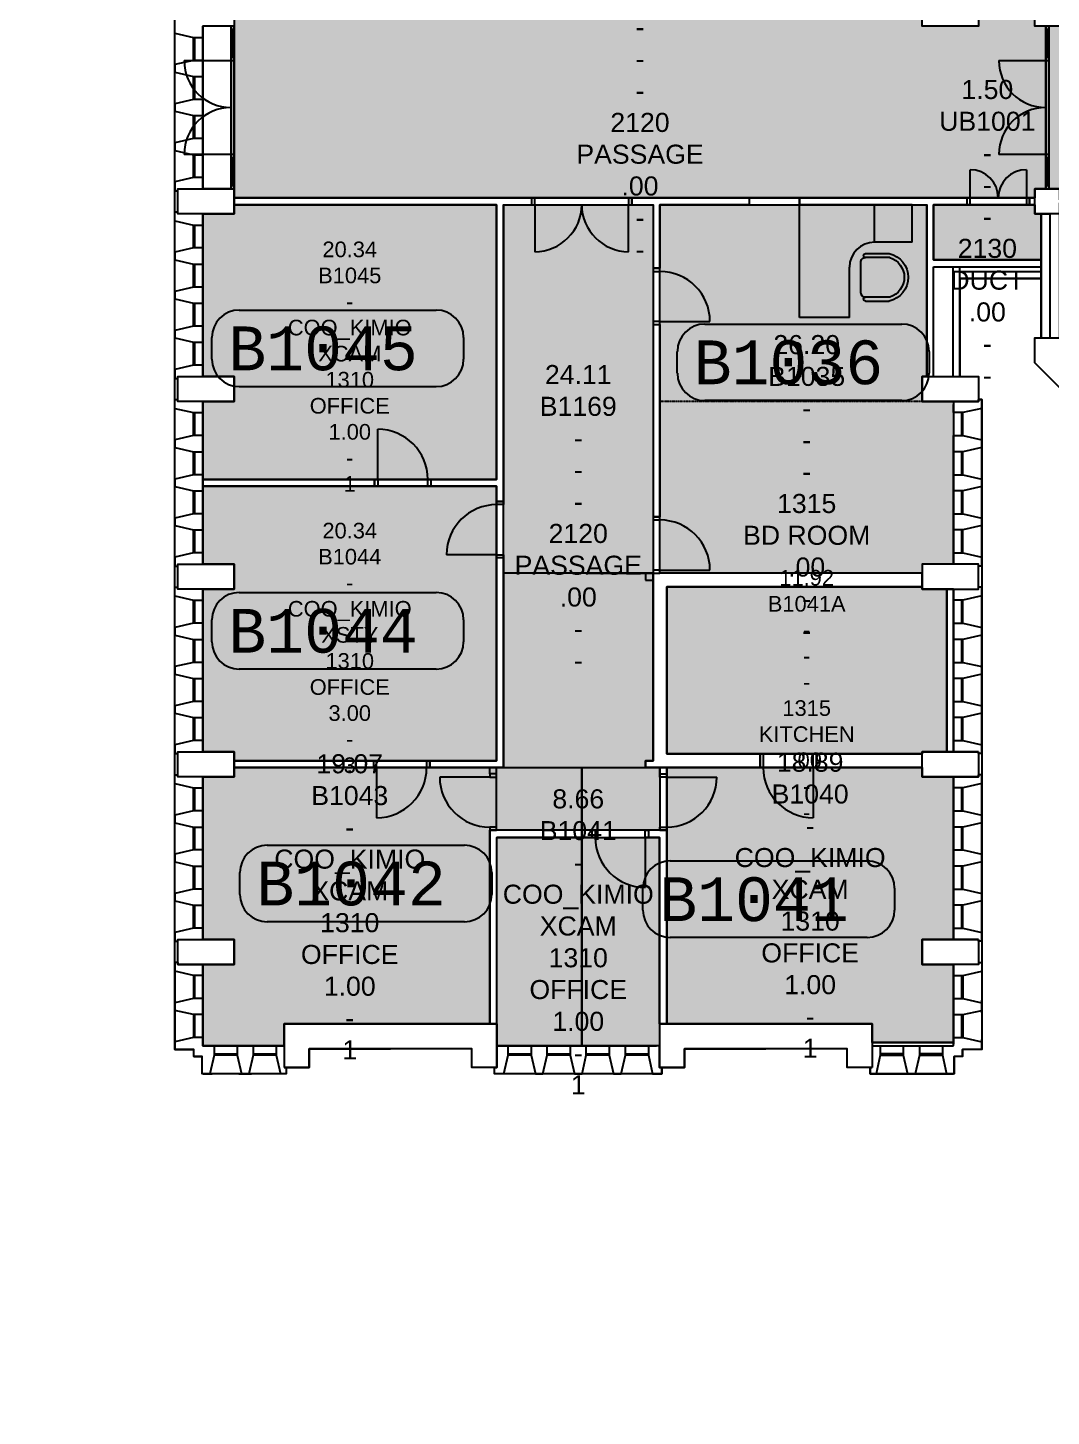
# Model space of a CAD drawing. Header units: inches. Extents: x -2632 to 158712, y -12611 to 70723.
# Drawn here: x -2332 to 14029, y -5852 to 16348 of the extents above; entities that cross this region are included whole.
import ezdxf

# ---------------------------------------------------------------- set-up
doc = ezdxf.new("R2010")
doc.units = ezdxf.units.IN
doc.header["$MEASUREMENT"] = 0
doc.linetypes.add('HIDDEN', pattern=[0.375, 0.25, -0.125])
for name, color, linetype in [('_furniture', 253, 'Continuous'), ('Demolition', 9, 'HIDDEN'), ('DR', 8, 'Continuous'), ('GROS$', 1, 'Continuous'), ('HL-TMP', 7, 'Continuous'), ('NEW WORK', 7, 'Continuous'), ('RM', 4, 'Continuous'), ('RM$', 5, 'Continuous'), ('RM$TXT', 5, 'Continuous'), ('TEXT', 7, 'Continuous'), ('WA_EXT', 7, 'Continuous'), ('WN', 4, 'Continuous')]:
    doc.layers.add(name, color=color, linetype=linetype)
doc.styles.add('MONOTXT', font='monotxt.shx')
doc.styles.get("Standard").update_dxf_attribs({"font": 'arial.ttf'})

# ---------------------------------------------------------------- blocks, each defined once
blk = doc.blocks.new('computer desk with drawers')
at = {"linetype": 'Continuous'}
for p, q in [((0, -1800), (0, 0)), ((1200, 0), (0, 0)), ((1200, -600), (1200, 0)), ((1800, 0), (1200, 0)), ((1800, -600), (1800, 0)), ((1800, -600), (1200, -600)), ((800, -1800), (800, -1000)), ((800, -1800), (0, -1800))]:
    blk.add_line(p, q, dxfattribs=at)
blk.add_arc((1200, -1000), 400, 90, 180, dxfattribs=at)
blk = doc.blocks.new('Chair Accent 30x30')
at = {"linetype": 'Continuous'}
for p, q in [((-15, 3.09), (-15, 18)), ((-12.5, 18.32), (-12.5, 3)), ((12.5, 18.32), (12.5, 3)), ((15, 3.09), (15, 18)), ((-9.5, 0), (9.5, 0))]:
    blk.add_line(p, q, dxfattribs=at)
for centre, radius, start, end in [((0, 14.63), 15.37, 12.68038, 167.3196), ((0, 14.4), 13.1, 17.40798, 162.59194), ((-13.75, 3.09), 1.25, 180, 0), ((-9.5, 3), 3, 180, 270), ((9.5, 3), 3, 270, 0), ((13.75, 3.09), 1.25, 180, 0)]:
    blk.add_arc(centre, radius, start, end, dxfattribs=at)

msp = doc.modelspace()

# ---------------------------------------------------------------- hatches: boundary and pattern name
at = {"layer": 'HL-TMP', "true_color": 0x666666}
h = msp.add_hatch(color=251, dxfattribs=at)
h.paths.add_polyline_path([(63268, 13523), (61068, 13523), (61068, 13273), (60768, 13273), (60768, 12973), (60268, 12973), (60268, 13523), (57668, 13523), (57668, 12973), (57268, 12973), (57268, 13523), (54668, 13523), (54668, 12973), (54578, 12973), (54578, 6933), (60358, 6933), (60358, 9093), (63268, 9093)], flags=0)
h.paths.add_polyline_path([(45413, 12973), (45268, 12973), (45268, 13523), (42668, 13523), (42668, 12973), (42268, 12973), (42268, 13523), (39668, 13523), (39668, 12973), (39268, 12973), (39268, 13523), (36668, 13523), (36668, 12973), (36268, 12973), (36268, 13523), (33668, 13523), (33668, 12973), (33168, 12973), (33168, 13273), (32868, 13273), (32868, 13523), (30668, 13523), (30668, 9093), (33578, 9093), (33578, 6933), (39358, 6933), (39358, 8643), (45413, 8643), (45413, 8743)], flags=0)
h.paths.add_polyline_path([(5093, 61463), (2223, 61463), (2223, 58698), (5093, 58683)], flags=0)
h.paths.add_polyline_path([(39558, 61298), (36378, 61298), (36378, 58978), (39558, 58978)], flags=0)
h.paths.add_polyline_path([(48558, 61298), (45378, 61298), (45378, 58978), (48558, 58978)], flags=0)
h.paths.add_polyline_path([(57558, 61298), (54378, 61298), (54378, 58978), (57558, 58978)], flags=0)
h.paths.add_polyline_path([(67868, 61340), (66268, 61340), (66268, 61298), (63378, 61298), (63378, 58978), (67868, 58978)], flags=0)
h.paths.add_polyline_path([(33358, 8873), (23468, 8873), (23068, 8873), (23068, 6273), (23268, 6273), (23268, 6183), (30268, 6183), (30268, 6933), (33358, 6933)], flags=0)
h.paths.add_polyline_path([(30268, 5963), (23268, 5963), (23268, 4373), (23068, 4373), (23068, 3273), (23268, 3273), (23268, 1373), (23068, 1373), (23053, -4227), (23468, -4227), (23468, -4627), (23068, -4627), (23068, -5852), (24268, -5852), (24268, -5816), (24268, -5327), (24358, -5327), (24358, -4807), (24358, -3037), (23963, -3037), (23963, -1627), (23468, -1627), (23468, -1407), (24183, -1407), (24183, -2817), (27868, -2817), (27868, -2777), (24868, -2777), (24868, 1173), (27868, 1173), (27868, -2817), (28768, -2817), (29268, -2817), (29268, -887), (29268, 933), (30268, 933)], flags=0)
h.paths.add_polyline_path([(35568, 933), (36268, 933), (36268, 6073), (36268, 6823), (33578, 6823), (33578, -2816), (33358, -2816), (33358, 6713), (30668, 6713), (30668, 713), (29488, 713), (29488, -887), (29488, -3724), (29363, -3849), (29190, -3672), (27883, -4979), (28231, -5327), (28818, -5327), (29558, -4587), (30691, -4587), (30691, -4401), (33207, -4401), (33207, -4416), (33578, -4416), (33578, -4587), (34339, -4587), (35023, -4982), (35023, -5327), (36668, -5327), (36668, -5827), (39268, -5827), (39268, -5437), (37068, -5437), (37068, -4793), (35568, -3927)], flags=0)
h.paths.add_polyline_path([(29268, -3037), (27868, -3037), (24578, -3037), (24578, -4399), (27137, -4399), (27137, -4587), (27491, -4587), (27792, -4889), (29216, -3465), (29268, -3516)], flags=0)
h.paths.add_polyline_path([(27399, -4807), (26996, -4807), (26996, -4547), (26986, -4547), (24578, -4547), (24578, -4807), (24578, -5327), (24668, -5327), (24668, -5827), (27268, -5827), (27268, -5327), (27919, -5327)], flags=0)
h.paths.add_polyline_path([(39358, 5073), (36488, 5073), (36468, 1573), (36668, 1573), (36668, 713), (35788, 713), (35788, -3287), (36468, -3287), (39358, -3287), (39358, -800), (38768, -800), (38768, -2627), (36768, -2627), (36768, 373), (38768, 373), (38768, -800), (39358, -800)], flags=0)
h.paths.add_polyline_path([(39358, -3507), (36468, -3507), (35788, -3507), (35788, -3800), (37288, -4666), (37288, -4909), (39358, -4909)], flags=0)
h.paths.add_polyline_path([(54358, -800), (54358, 713), (50978, 713), (50978, 1313), (48578, 1313), (48578, 713), (48358, 713), (48358, 6823), (45578, 6823), (45578, 2033), (45578, 713), (45358, 713), (45358, 1313), (42958, 1313), (42958, 713), (39578, 713), (39578, -800), (39578, -4997), (42523, -4997), (42523, -5327), (42561, -5327), (42668, -5327), (42668, -5827), (45268, -5827), (45268, -5327), (45668, -5327), (45668, -5827), (48268, -5827), (48268, -5327), (48668, -5327), (48668, -5827), (51268, -5827), (51268, -5327), (51413, -5327), (51413, -4997), (54358, -4997), (54358, -4793), (54379, -4793), (54358, -3593)], flags=0)
h.paths.add_polyline_path([(57448, 5073), (54578, 5073), (54578, -3287), (57468, -3290), (57468, -3180), (57168, -2627), (55168, -2627), (55168, 373), (57168, 373), (57168, -2627), (57468, -3180), (58148, -3180), (58148, 713), (57268, 713), (57268, 1573), (57448, 1573)], flags=0)
h.paths.add_polyline_path([(57448, 6073), (57268, 6073), (57268, 6823), (54578, 6823), (54578, 5293), (57448, 5293)], flags=0)
h.paths.add_polyline_path([(57268, -5327), (57668, -5327), (58913, -5327), (58913, -4982), (59596, -4587), (60358, -4587), (60358, -2816), (60358, 6823), (57668, 6823), (57668, 1573), (57668, 933), (58368, 933), (58368, -3927), (56868, -4793), (56868, -5437), (54668, -5437), (54668, -5827), (57268, -5827)], flags=0)
h.paths.add_polyline_path([(66068, 1173), (69068, 1173), (69068, -2777), (66468, -2777), (66468, -3037), (65168, -3037), (64668, -3037), (64674, -3510), (64719, -3465), (66151, -4897), (66445, -4587), (66799, -4587), (66799, -4399), (69358, -4399), (69358, -3037), (69223, -3037), (69223, -2817), (69753, -2817), (69753, -1407), (70468, -1407), (70468, -1227), (70868, -1227), (70868, 1373), (70668, 1373), (70668, 3273), (70868, 3273), (70868, 4373), (70668, 4373), (70668, 5963), (69168, 5963), (63668, 5963), (63668, 933), (64668, 933), (64668, 713), (63268, 713), (63268, 6713), (60578, 6713), (60578, -2816), (60578, -4416), (60578, -4587), (60723, -4587), (60729, -4401), (63244, -4401), (63244, -4587), (64377, -4587), (65117, -5327), (65705, -5327), (66053, -4979), (64747, -3674), (64572, -3849), (64448, -3724), (64448, -887), (64668, -887), (64668, -2817), (66068, -2817)], flags=0)
h.paths.add_polyline_path([(58148, -3800), (58148, -3400), (57468, -3400), (54818, -3397), (54818, -3507), (54578, -3507), (54578, -4793), (54578, -4912), (56648, -4912), (56648, -4666)], flags=0)
h.paths.add_polyline_path([(70818, 8873), (60578, 8873), (60578, 6933), (63668, 6933), (63668, 6183), (69168, 6183), (70668, 6183), (70668, 6273), (70868, 6273)], flags=0)
h.paths.add_polyline_path([(54488, 12973), (54268, 12973), (54268, 13523), (51668, 13523), (51668, 12973), (51268, 12973), (51268, 13523), (48668, 13523), (48668, 12973), (48523, 12973), (48523, 8643), (54488, 8643)], flags=0)
h.paths.add_polyline_path([(61068, 34573), (64943, 34573), (64943, 27813), (60578, 27813), (60578, 28373), (61068, 28373), (61068, 28773), (60578, 28773), (60578, 34373), (61068, 34373)], flags=0)
h.paths.add_polyline_path([(72468, 44873), (70368, 44873), (70368, 45273), (69868, 46139), (67926, 45018), (62999, 45018), (62657, 45215), (60468, 46480), (59664, 46015), (57936, 45018), (53999, 45018), (51468, 46480), (48936, 45018), (44999, 45018), (44999, 45018), (42468, 46480), (39936, 45018), (35999, 45018), (35657, 45215), (35657, 45215), (33468, 46480), (30936, 45018), (25799, 45018), (25457, 45215), (24015, 46048), (23568, 45273), (23568, 44873), (23168, 44873), (23168, 40773), (23568, 40773), (23568, 40628), (32868, 40623), (32868, 40873), (33168, 40873), (33168, 41173), (33668, 41173), (33668, 40628), (34168, 40628), (35768, 40628), (36268, 40628), (36268, 41173), (36668, 41173), (36668, 40628), (39268, 40628), (39268, 41173), (39668, 41173), (39668, 40373), (39268, 40373), (39268, 40518), (38918, 40518), (38918, 39301), (39523, 39301), (39523, 34773), (39568, 34773), (39568, 34373), (39368, 34373), (39368, 34518), (39133, 34518), (39133, 33538), (39523, 33538), (39523, 31613), (43913, 31613), (45508, 35403), (43513, 35880), (45013, 37044), (45468, 36935), (45468, 38573), (48468, 38573), (48468, 36935), (48923, 37044), (50423, 35880), (48428, 35403), (45508, 35403), (43913, 31613), (48413, 31613), (54413, 31613), (54413, 40373), (54268, 40373), (54268, 41173), (54668, 41173), (54668, 40628), (57268, 40628), (57268, 41173), (57668, 41173), (57668, 40628), (60268, 40628), (60268, 41173), (60768, 41173), (60768, 40873), (61068, 40873), (61068, 40623), (70368, 40628), (70368, 40773), (71168, 40773), (71168, 40628), (72182, 40628), (72182, 40773), (72468, 40773)], flags=0)
h.paths.add_polyline_path([(54358, 6933), (51198, 6933), (51198, 933), (54358, 933)], flags=0)
h.paths.add_polyline_path([(79768, 13373), (72668, 13373), (72668, 11390), (72833, 10990), (73635, 10189), (74035, 10023), (78401, 10023), (78801, 10189), (79602, 10990), (79768, 11390)], flags=0)
h.paths.add_polyline_path([(79768, 47256), (79602, 47656), (78801, 48457), (78401, 48623), (74035, 48623), (73635, 48457), (72833, 47656), (72668, 47256), (72668, 45273), (78168, 45273), (78168, 45098), (79753, 45098), (79753, 45273)], flags=0)
h.paths.add_polyline_path([(21268, 47256), (21102, 47656), (20301, 48457), (19901, 48623), (15535, 48623), (15135, 48457), (14333, 47656), (14168, 47256), (14168, 45273), (19668, 45273), (21268, 45273)], flags=0)
h.paths.add_polyline_path([(21268, 13373), (19668, 13373), (15768, 13373), (15768, 13548), (14168, 13548), (14168, 11390), (14333, 10990), (15135, 10189), (15535, 10023), (19901, 10023), (20301, 10189), (21268, 11390)], flags=0)
h.paths.add_polyline_path([(127127, 43176), (121715, 46314), (120963, 45017), (121442, 44737), (122678, 44022), (122678, 40124), (120963, 39129), (121715, 37832), (127127, 40969), (127770, 42073)], flags=0)
h.paths.add_polyline_path([(42738, 6933), (39578, 6933), (39578, 6713), (39578, 933), (42738, 933)], flags=0)
h.paths.add_polyline_path([(93317, 43373), (88153, 43373), (81493, 43373), (81493, 41028), (86168, 41028), (86168, 40628), (89189, 40628), (89189, 40628), (93168, 40628), (93168, 41028), (93317, 41028)], flags=0)
h.paths.add_polyline_path([(12028, 43513), (968, 43513), (968, 43373), (68, 43373), (68, 43513), (-2332, 43513), (-2332, 41028), (-332, 41028), (668, 41028), (668, 40628), (7184, 40628), (7768, 40628), (7768, 41028), (12028, 41028)], flags=0)
h.paths.add_polyline_path([(105082, 39673), (103720, 39673), (103720, 37773), (105082, 37773)], flags=0)
h.paths.add_polyline_path([(105082, 46373), (103720, 46373), (103720, 44473), (105082, 44473)], flags=0)
h.paths.add_polyline_path([(88313, 48323), (86428, 48323), (86428, 43483), (88153, 43483), (88313, 43483)], flags=0)
h.paths.add_polyline_path([(7918, 61463), (5203, 61463), (5203, 58683), (7918, 58683)], flags=0)
h.paths.add_polyline_path([(12718, 61373), (11818, 61373), (11818, 61463), (10618, 61463), (10518, 61463), (10518, 58683), (11968, 58683), (11968, 58773), (12728, 58773)], flags=0)
h.paths.add_polyline_path([(5273, 13518), (7663, 13518), (7663, 4628), (7542, 4628), (7542, 4518), (7773, 4518), (7773, 3518), (5163, 3518), (5163, 4518), (5273, 4518), (5273, 7628)], flags=0)
h.paths.add_polyline_path([(72970, 49525), (71506, 49525), (71506, 48093), (71168, 48093), (71168, 48073), (71168, 47873), (70478, 47873), (70478, 46313), (72368, 46313), (72368, 47256), (72268, 47256), (72268, 47656), (72551, 47939), (72551, 47939), (73554, 48942)], flags=0)
h.paths.add_polyline_path([(54488, 8533), (48413, 8533), (48413, 12973), (48268, 12973), (48268, 13523), (45668, 13523), (45668, 12973), (45523, 12973), (45523, 8533), (39468, 8533), (39468, 6933), (39578, 6933), (42738, 6933), (42787, 6933), (47768, 6933), (50668, 6933), (51198, 6933), (54358, 6933), (54468, 6933)], flags=0)
h.paths.add_polyline_path([(13943, 16373), (13768, 16373), (13768, 16503), (12868, 16503), (12868, 16373), (11968, 16373), (11968, 16553), (5723, 16553), (968, 16553), (968, 16373), (968, 13628), (7323, 13628), (10004, 13628), (13682, 13628), (13768, 13628), (13768, 13773), (13943, 13773)], flags=0)
h.paths.add_polyline_path([(21443, 16373), (21268, 16373), (21268, 16503), (14168, 16503), (14168, 16373), (13993, 16373), (13993, 13773), (14168, 13773), (14168, 13598), (15768, 13598), (15768, 13773), (21268, 13773), (21443, 13773)], flags=0)
h.paths.add_polyline_path([(48413, 31613), (45523, 31613), (45523, 24113), (45523, 23893), (45523, 16503), (42668, 16503), (42668, 16373), (42268, 16373), (42268, 16503), (33668, 16503), (33668, 16373), (33604, 16373), (32868, 16373), (32868, 16503), (23468, 16503), (23468, 16373), (22768, 16373), (22768, 16503), (21668, 16503), (21668, 16373), (21493, 16373), (21493, 13773), (21668, 13773), (21668, 13628), (22709, 13628), (24268, 13628), (24268, 13773), (24668, 13773), (24668, 13633), (30268, 13633), (30268, 13773), (30668, 13773), (30668, 13633), (32868, 13633), (32868, 13773), (33668, 13773), (33668, 13633), (36268, 13633), (36268, 13773), (36668, 13773), (36668, 13633), (39268, 13633), (39268, 13773), (39668, 13773), (39668, 13633), (42268, 13633), (42268, 13773), (42668, 13773), (42668, 13633), (42723, 13633), (45268, 13633), (45268, 13773), (45668, 13773), (45668, 13633), (48268, 13633), (48268, 13773), (48668, 13773), (48668, 13633), (51268, 13633), (51268, 13773), (51668, 13773), (51668, 13633), (54268, 13633), (54268, 13773), (54668, 13773), (54668, 13633), (57268, 13633), (57268, 13773), (57668, 13773), (57668, 13633), (60268, 13633), (60268, 13773), (61068, 13773), (61068, 13633), (63268, 13633), (63268, 13773), (63358, 13773), (63358, 16518), (61411, 16518), (61068, 16518), (61068, 16373), (60268, 16373), (60268, 16518), (51668, 16518), (51668, 16373), (51268, 16373), (51268, 16518), (48413, 16518)], flags=0)
h.paths.add_polyline_path([(104382, 43531), (104382, 44363), (103750, 44363), (102578, 43680), (102578, 40466), (103750, 39783), (104382, 39783)], flags=0)
h.paths.add_polyline_path([(23118, 44873), (19668, 44873), (14168, 44873), (13768, 44873), (12078, 44873), (12078, 43733), (12418, 43733), (12418, 43513), (12078, 43513), (12078, 41028), (12868, 41028), (12868, 40628), (13768, 40628), (13768, 40773), (14168, 40773), (14168, 40628), (21268, 40628), (21268, 40773), (21668, 40773), (21668, 40628), (22768, 40628), (22768, 40773), (23118, 40773)], flags=0)
at = {"layer": 'HL-TMP', "true_color": 0xffff00}
h = msp.add_hatch(color=2, dxfattribs=at)
h.paths.add_polyline_path([(39023, 34518), (38023, 34518), (38023, 34463), (38023, 31613), (38213, 31613), (39413, 31613), (39413, 33428), (39023, 33428)], flags=0)
h.paths.add_polyline_path([(39413, 37500), (38023, 37500), (38023, 34628), (39023, 34628), (39368, 34628), (39368, 34773), (39413, 34773)], flags=0)
h.paths.add_polyline_path([(39413, 39191), (38808, 39191), (38808, 40518), (38023, 40518), (38023, 37610), (39413, 37610)], flags=0)
h.paths.add_polyline_path([(73832, 36623), (74035, 36623), (74035, 36723), (78401, 36723), (78401, 36623), (78601, 36623), (78601, 32237), (73742, 32237), (73742, 36623), (73835, 36623)], flags=0)
h.paths.add_polyline_path([(60468, 34373), (60393, 34373), (60268, 34373), (60268, 34773), (60468, 34773), (60468, 40373), (60268, 40373), (57668, 40408), (57668, 40373), (57268, 40373), (54668, 40408), (54668, 40373), (54523, 40373), (54523, 31613), (60268, 31613), (60468, 31613)], flags=0)
h.paths.add_polyline_path([(91418, 46373), (90485, 46373), (88423, 46373), (88423, 43483), (91418, 43483)], flags=0)
h.paths.add_polyline_path([(81518, 48323), (85028, 48323), (86318, 48323), (86318, 47083), (84563, 47083), (84563, 46213), (85819, 46213), (85819, 45103), (86318, 45103), (86318, 43483), (81523, 43483), (81523, 44873), (81871, 44873), (81968, 44873), (81968, 45273), (81378, 45273), (81378, 46373), (81968, 46373), (81968, 46773), (81518, 46773)], flags=0)
h.paths.add_polyline_path([(93568, 49373), (92968, 49373), (92968, 49663), (92383, 49663), (92383, 49773), (93568, 49773), (93568, 52373), (92968, 52373), (92968, 52518), (88423, 52518), (88423, 46483), (90485, 46483), (92968, 46483), (92968, 46773), (93568, 46773)], flags=0)
h.paths.add_polyline_path([(10403, 61463), (8028, 61463), (8028, 58683), (10403, 58683)], flags=0)
h.paths.add_polyline_path([(12468, 4373), (11968, 4373), (11968, 4518), (9375, 4518), (7883, 4518), (7883, 4418), (7883, 3518), (7883, 423), (11168, 423), (11168, 123), (12468, 123), (12468, 1373), (11968, 1373), (11968, 1773), (12468, 1773)], flags=0)
h.paths.add_polyline_path([(5168, 3403), (7768, 3403), (7768, 73), (5168, 73)], flags=0)
h.paths.add_polyline_path([(5053, 3518), (5163, 3518), (5163, 4518), (4094, 4518), (968, 4518), (968, 4373), (468, 4373), (468, 1773), (968, 1773), (968, 1373), (468, 1373), (468, 73), (1768, 73), (1768, 423), (5053, 423)], flags=0)
h.paths.add_polyline_path([(5163, 9018), (468, 9018), (468, 7773), (968, 7773), (968, 7373), (468, 7373), (468, 4773), (968, 4773), (968, 4628), (4094, 4628), (5163, 4628)], flags=0)
h.paths.add_polyline_path([(5163, 13518), (968, 13518), (968, 13373), (468, 13373), (468, 10773), (518, 10773), (968, 10773), (968, 10373), (468, 10373), (468, 10323), (468, 9128), (5163, 9128)], flags=0)
h.paths.add_polyline_path([(5163, 22683), (968, 22683), (968, 22373), (468, 22373), (468, 19773), (968, 19773), (968, 19373), (468, 19373), (468, 16773), (968, 16773), (5633, 16773), (5633, 17683), (5163, 17683)], flags=0)
at = {"layer": 'HL-TMP', "true_color": 0xff3366}
h = msp.add_hatch(color=230, dxfattribs=at)
h.paths.add_polyline_path([(12358, 7373), (11968, 7373), (11968, 7408), (7883, 7408), (7883, 4738), (9375, 4738), (11968, 4738), (11968, 4773), (12358, 4773)], flags=0)
h.paths.add_polyline_path([(81968, 52518), (84918, 52518), (84918, 48433), (81518, 48433), (81518, 49373), (81968, 49373), (81968, 49773), (81518, 49773), (81518, 52373), (81968, 52373)], flags=0)
h.paths.add_polyline_path([(122568, 43959), (121387, 44644), (121386, 44642), (120868, 44945), (120048, 44469), (120048, 44233), (120568, 44233), (120568, 44723), (121168, 44723), (121168, 44123), (120048, 44123), (120048, 40023), (121168, 40023), (121168, 39423), (120568, 39423), (120568, 39913), (120048, 39913), (120048, 39677), (120868, 39201), (122568, 40187)], flags=0)
at = {"layer": 'HL-TMP', "true_color": 0x66cd4f}
h = msp.add_hatch(color=93, dxfattribs=at)
h.paths.add_polyline_path([(13868, 13373), (13768, 13373), (13768, 13518), (13682, 13518), (12148, 13518), (12148, 12635), (13868, 12635)], flags=0)
h.paths.add_polyline_path([(22768, 13518), (22709, 13518), (21668, 13518), (21668, 13373), (21568, 13373), (21568, 12244), (22768, 12244)], flags=0)
h.paths.add_polyline_path([(9369, 46518), (9021, 46518), (7773, 46518), (7773, 45843), (9369, 45843)], flags=0)
at = {"layer": 'HL-TMP', "true_color": 0xffcc00}
msp.add_hatch(color=40, dxfattribs=at).paths.add_polyline_path([(7773, 10373), (7773, 13518), (12038, 13518), (12038, 10773), (11968, 10773), (11968, 10373), (12468, 10373), (12468, 7773), (11968, 7773), (11968, 7628), (7773, 7628)], flags=16)

# ---------------------------------------------------------------- linework, layer by layer
at = {"layer": 'Demolition'}
msp.add_line((11968, 10373), (7773, 10373), dxfattribs=at)
msp.add_line((11968, 10373), (7773, 10373), dxfattribs=at)
at = {"layer": 'DR', "linetype": 'Continuous'}
for p, q in [((168, 15823), (918, 15823)), ((13193, 15823), (13943, 15823)), ((918, 14323), (168, 14323)), ((13943, 14323), (13193, 14323)), ((12732, 13628), (12732, 14078)), ((13632, 14078), (13632, 13628)), ((5773, 13518), (5773, 12768)), ((7273, 12768), (7273, 13518)), ((7773, 11652), (8573, 11652)), ((3263, 9128), (3263, 9928)), ((5163, 7923), (4363, 7923)), ((7773, 7678), (8573, 7678)), ((3244, 4518), (3244, 3718)), ((10225, 4518), (10225, 3718)), ((5053, 4368), (4253, 4368)), ((7883, 4368), (8683, 4368)), ((7540, 3403), (7540, 2603))]:
    msp.add_line(p, q, dxfattribs=at)
for points in [[(968, 16323), (968, 16373), (918, 16373), (918, 16323), (968, 16323)], [(13993, 16323), (13993, 16373), (13943, 16373), (13943, 16323), (13993, 16323)], [(968, 15823), (968, 15873), (918, 15873), (918, 15823), (968, 15823)], [(13993, 15823), (13993, 15873), (13943, 15873), (13943, 15823), (13993, 15823)], [(968, 14273), (968, 14323), (918, 14323), (918, 14273), (968, 14273)], [(13993, 14273), (13993, 14323), (13943, 14323), (13943, 14273), (13993, 14273)], [(968, 13773), (968, 13823), (918, 13823), (918, 13773), (968, 13773)], [(13993, 13773), (13993, 13823), (13943, 13823), (13943, 13773), (13993, 13773)], [(5773, 13518), (5773, 13628), (5723, 13628), (5723, 13518), (5773, 13518)], [(5773, 13518), (5773, 13628), (5723, 13628), (5723, 13518), (5773, 13518)], [(7323, 13518), (7323, 13628), (7273, 13628), (7273, 13518), (7323, 13518)], [(7323, 13518), (7323, 13628), (7273, 13628), (7273, 13518), (7323, 13518)], [(12732, 13518), (12732, 13628), (12682, 13628), (12682, 13518), (12732, 13518)], [(13682, 13518), (13682, 13628), (13632, 13628), (13632, 13518), (13682, 13518)], [(7773, 12452), (7773, 12502), (7663, 12502), (7663, 12452), (7773, 12452)], [(7773, 11602), (7773, 11652), (7663, 11652), (7663, 11602), (7773, 11602)], [(3213, 9128), (3263, 9128), (3263, 9018), (3213, 9018), (3213, 9128)], [(4063, 9128), (4113, 9128), (4113, 9018), (4063, 9018), (4063, 9128)], [(5163, 8723), (5163, 8773), (5273, 8773), (5273, 8723), (5163, 8723)], [(7773, 8478), (7773, 8528), (7663, 8528), (7663, 8478), (7773, 8478)], [(5163, 7873), (5163, 7923), (5273, 7923), (5273, 7873), (5163, 7873)], [(7773, 7628), (7773, 7678), (7663, 7678), (7663, 7628), (7773, 7628)], [(9425, 4518), (9375, 4518), (9375, 4738), (9425, 4738), (9425, 4518)], [(10275, 4518), (10225, 4518), (10225, 4738), (10275, 4738), (10275, 4518)], [(3194, 4518), (3244, 4518), (3244, 4628), (3194, 4628), (3194, 4518)], [(4044, 4518), (4094, 4518), (4094, 4628), (4044, 4628), (4044, 4518)], [(5053, 4418), (5053, 4368), (5163, 4368), (5163, 4418), (5053, 4418)], [(7883, 4418), (7883, 4368), (7773, 4368), (7773, 4418), (7883, 4418)], [(5053, 3568), (5053, 3518), (5163, 3518), (5163, 3568), (5053, 3568)], [(7883, 3568), (7883, 3518), (7773, 3518), (7773, 3568), (7883, 3568)], [(6740, 3403), (6690, 3403), (6690, 3518), (6740, 3518), (6740, 3403)], [(7590, 3403), (7540, 3403), (7540, 3518), (7590, 3518), (7590, 3403)]]:
    msp.add_lwpolyline(points, dxfattribs=at)
for centre, radius, start, end in [((918, 15823), 750, 180, 270), ((13943, 15823), 750, 180, 270), ((918, 14323), 750, 90, 180), ((13943, 14323), 750, 90, 180), ((12732, 13628), 450, 0, 90), ((13632, 13628), 450, 90, 180), ((5773, 13518), 750, 270, 0), ((7273, 13518), 750, 180, 270), ((7773, 11652), 800, 0, 90), ((3263, 9128), 800, 0, 90), ((5163, 7923), 800, 90, 180), ((7773, 7678), 800, 0, 90), ((3244, 4518), 800, 270, 0), ((10225, 4518), 800, 180, 270), ((5053, 4368), 800, 180, 270), ((7883, 4368), 800, 270, 0), ((7540, 3403), 800, 180, 270)]:
    msp.add_arc(centre, radius, start, end, dxfattribs=at)
at = {"layer": 'GROS$'}
for points in [[(15135, 9623), (13768, 10990), (13768, 11390), (13868, 11390), (13868, 12341), (12570, 12341), (12570, 10773), (12868, 10773), (12868, 10404), (12918, 10404), (12918, 13), (12611, 13), (12611, -99), (12478, -99), (12478, -377), (11136, -377), (11136, -277), (10768, -277), (10768, 23), (8168, 23), (8168, -277), (7806, -277), (7806, -377), (5130, -377), (5130, -277), (4768, -277), (4768, 23), (2168, 23), (2168, -277), (1799, -277), (1799, -377), (457, -377), (457, -99), (325, -99), (325, 13), (18, 13), (18, 40728)], [(13943, 16373), (13943, 13773), (13768, 13773), (13768, 13628), (13682, 13628), (13682, 13518), (13768, 13518), (13768, 13373), (13868, 13373), (13868, 12635), (12148, 12635), (12148, 13518), (13682, 13518), (13682, 13628), (10004, 13628), (10004, 13518), (12038, 13518), (12038, 10773), (11968, 10773), (11968, 10373), (12468, 10373), (12468, 7773), (11968, 7773), (11968, 7628), (7773, 7628), (7773, 13518), (10004, 13518), (10004, 13628), (7323, 13628), (7323, 13518), (7663, 13518), (7663, 7628), (6643, 7628), (6643, 7628), (7663, 7628), (7663, 4628), (7542, 4628), (7542, 4518), (9375, 4518), (9375, 4738), (7883, 4738), (7883, 7408), (11968, 7408), (11968, 7373), (12358, 7373), (12358, 4773), (11968, 4773), (11968, 4738), (9375, 4738), (9375, 4518), (11968, 4518), (11968, 4373), (12468, 4373), (12468, 1773), (11968, 1773), (11968, 1373), (12468, 1373), (12468, 123), (11168, 123), (11168, 423), (7768, 423), (7768, 73), (6523, 73), (6523, 3392), (6523, 3392), (6523, 3392), (6523, 73), (5168, 73), (5168, 423), (1768, 423), (1768, 73), (468, 73), (468, 1373), (968, 1373), (968, 1773), (468, 1773), (468, 4373), (968, 4373), (968, 4518), (4094, 4518), (4094, 4628), (968, 4628), (968, 4773), (468, 4773), (468, 7373), (968, 7373), (968, 7773), (468, 7773), (468, 9018), (5163, 9018), (5163, 4628), (4094, 4628), (4094, 4518), (6523, 4518), (6523, 3518), (5053, 3518), (5053, 423), (5168, 423), (5168, 3403), (6523, 3403), (6523, 3392), (6523, 3392), (6523, 3392), (6523, 4518), (6523, 3518), (6523, 3403), (7768, 3403), (7768, 423), (7883, 423), (7883, 3518), (7883, 4518), (7773, 4518), (7773, 3518), (6523, 3518), (6523, 4518), (7542, 4518), (7542, 4628), (7663, 4628), (7663, 7628), (6643, 7628), (6643, 7628), (5273, 7628), (5273, 7518), (5273, 7518), (5273, 4628), (5273, 4628), (5273, 13518), (7323, 13518), (7323, 13628), (968, 13628), (968, 13518), (5163, 13518), (5163, 9128), (468, 9128), (468, 10323), (468, 10373), (968, 10373), (968, 10773), (518, 10773), (468, 10773), (468, 13373), (968, 13373), (968, 16373)], [(918, 16373), (918, 13773), (468, 13773), (468, 16373)], [(21443, 16373), (21443, 13773), (21268, 13773), (21268, 11390), (20301, 10189), (19901, 10023), (15535, 10023), (15135, 10189), (14333, 10990), (14168, 11390), (14168, 13548), (15768, 13548), (15768, 13373), (19668, 13373), (21268, 13373), (21268, 13773), (15768, 13773), (15768, 13598), (14168, 13598), (14168, 13773), (13993, 13773), (13993, 16373)]]:
    msp.add_lwpolyline(points, dxfattribs=at)
at = {"layer": 'NEW WORK'}
for p, q in [((5053, 4418), (5053, 4518)), ((5163, 4418), (5163, 4518)), ((7773, 4418), (7773, 4518)), ((7883, 4418), (7883, 4518)), ((5053, 423), (5053, 3518)), ((5168, 3303), (5168, 3403)), ((7768, 423), (7768, 3403)), ((7883, 423), (7883, 3518)), ((5168, 423), (5168, 3303))]:
    msp.add_line(p, q, dxfattribs=at)
at = {"layer": 'RM'}
msp.add_lwpolyline([(918, 16373), (468, 16373), (468, 13773), (918, 13773)], close=True, dxfattribs=at)
at = {"layer": 'RM$'}
for points in [[(13943, 16373), (13768, 16373), (13768, 16503), (12868, 16503), (12868, 16373), (11968, 16373), (11968, 16553), (5723, 16553), (968, 16553), (968, 16373), (968, 13628), (7323, 13628), (10004, 13628), (13682, 13628), (13768, 13628), (13768, 13773), (13943, 13773)], [(21443, 16373), (21268, 16373), (21268, 16503), (14168, 16503), (14168, 16373), (13993, 16373), (13993, 13773), (14168, 13773), (14168, 13598), (15768, 13598), (15768, 13773), (21268, 13773), (21443, 13773)], [(5163, 13518), (968, 13518), (968, 13373), (468, 13373), (468, 10773), (518, 10773), (968, 10773), (968, 10373), (468, 10373), (468, 10323), (468, 9128), (5163, 9128)], [(5273, 13518), (7663, 13518), (7663, 4628), (7542, 4628), (7542, 4518), (7773, 4518), (7773, 3518), (5163, 3518), (5163, 4518), (5273, 4518), (5273, 7628)], [(7773, 10373), (7773, 13518), (12038, 13518), (12038, 10773), (11968, 10773), (11968, 10373), (12468, 10373), (12468, 7773), (11968, 7773), (11968, 7628), (7773, 7628)], [(13868, 13373), (13768, 13373), (13768, 13518), (13682, 13518), (12148, 13518), (12148, 12635), (13868, 12635)], [(5163, 9018), (468, 9018), (468, 7773), (968, 7773), (968, 7373), (468, 7373), (468, 4773), (968, 4773), (968, 4628), (4094, 4628), (5163, 4628)], [(12358, 7373), (11968, 7373), (11968, 7408), (7883, 7408), (7883, 4738), (9375, 4738), (11968, 4738), (11968, 4773), (12358, 4773)], [(5053, 3518), (5163, 3518), (5163, 4518), (4094, 4518), (968, 4518), (968, 4373), (468, 4373), (468, 1773), (968, 1773), (968, 1373), (468, 1373), (468, 73), (1768, 73), (1768, 423), (5053, 423)], [(12468, 4373), (11968, 4373), (11968, 4518), (9375, 4518), (7883, 4518), (7883, 4418), (7883, 3518), (7883, 423), (11168, 423), (11168, 123), (12468, 123), (12468, 1373), (11968, 1373), (11968, 1773), (12468, 1773)], [(5168, 3403), (7768, 3403), (7768, 73), (5168, 73), (5168, 3403)]]:
    msp.add_lwpolyline(points, close=True, dxfattribs=at)
at = {"layer": 'TEXT', "linetype": 'Continuous'}
for p, q in [((1049, 11834), (4199, 11834)), ((8489, 11611), (11639, 11611)), ((611, 11047), (611, 11397)), ((4636, 11397), (4636, 11047)), ((8051, 10824), (8051, 11174)), ((12076, 11174), (12076, 10824)), ((4199, 10609), (1049, 10609)), ((11639, 10386), (8489, 10386)), ((1049, 7319), (4199, 7319)), ((611, 6532), (611, 6882)), ((4636, 6882), (4636, 6532)), ((4199, 6094), (1049, 6094)), ((1497, 3278), (4647, 3278)), ((7938, 3028), (11088, 3028)), ((1059, 2491), (1059, 2841)), ((5084, 2841), (5084, 2491)), ((7500, 2240), (7500, 2590)), ((11525, 2590), (11525, 2240)), ((4647, 2053), (1497, 2053)), ((11088, 1803), (7938, 1803))]:
    msp.add_line(p, q, dxfattribs=at)
for centre, start, end in [((1049, 11397), 90, 180), ((4199, 11397), 0, 90), ((8489, 11174), 90, 180), ((11639, 11174), 0, 90), ((1049, 11047), 180, 270), ((4199, 11047), 270, 0), ((8489, 10824), 180, 270), ((11639, 10824), 270, 0), ((1049, 6882), 90, 180), ((4199, 6882), 0, 90), ((1049, 6532), 180, 270), ((4199, 6532), 270, 0), ((1497, 2841), 90, 180), ((4647, 2841), 0, 90), ((7938, 2590), 90, 180), ((11088, 2590), 0, 90), ((1497, 2491), 180, 270), ((4647, 2491), 270, 0), ((7938, 2240), 180, 270), ((11088, 2240), 270, 0)]:
    msp.add_arc(centre, 437, start, end, dxfattribs=at)
at = {"layer": 'WA_EXT', "linetype": 'Continuous'}
for p, q in [((968, 13628), (5723, 13628)), ((968, 13518), (968, 13628)), ((968, 13628), (5723, 13628)), ((1338, 13628), (5723, 13628)), ((1338, 13628), (5723, 13628)), ((5723, 13628), (5723, 13518)), ((5723, 13628), (5723, 13518)), ((7323, 13628), (7323, 13518)), ((7323, 13628), (9204, 13628)), ((7323, 13628), (9204, 13628)), ((7323, 13628), (7323, 13518)), ((7323, 13628), (9204, 13628)), ((7323, 13628), (9204, 13628)), ((9204, 13518), (9204, 13628)), ((9204, 13518), (9204, 13628)), ((10004, 13518), (10004, 13628)), ((10004, 13628), (12682, 13628)), ((10004, 13628), (12084, 13628)), ((10004, 13518), (10004, 13628)), ((10004, 13628), (12682, 13628)), ((10004, 13628), (12084, 13628)), ((12682, 13628), (12682, 13518)), ((13682, 13628), (13682, 13518)), ((13682, 13628), (13768, 13628)), ((13768, 13518), (13768, 13628)), ((968, 13518), (5163, 13518)), ((968, 13518), (5163, 13518)), ((5163, 13518), (5163, 9128)), ((5273, 13518), (5723, 13518)), ((5273, 13518), (5273, 8773)), ((5273, 13518), (5723, 13518)), ((7323, 13518), (7663, 13518)), ((7323, 13518), (7663, 13518)), ((7663, 13518), (7663, 12502)), ((7773, 13518), (9204, 13518)), ((9204, 13518), (7773, 13518)), ((7773, 13518), (9204, 13518)), ((9204, 13518), (7773, 13518)), ((7773, 13518), (7773, 12502)), ((10004, 13518), (12038, 13518)), ((10004, 13518), (12038, 13518)), ((10004, 13518), (12038, 13518)), ((10004, 13518), (12038, 13518)), ((12038, 10773), (12038, 13518)), ((12148, 13518), (12682, 13518)), ((12148, 12635), (12148, 13518)), ((13682, 13518), (13768, 13518)), ((13868, 13373), (13868, 11390)), ((13868, 13373), (14008, 13373)), ((14008, 13373), (14008, 11390)), ((7663, 12502), (7773, 12502)), ((12148, 12635), (13868, 12635)), ((12148, 10773), (12148, 12525)), ((12148, 12525), (13868, 12525)), ((12460, 10773), (12460, 12525)), ((12570, 10773), (12570, 12525)), ((12570, 12451), (13868, 12451)), ((13868, 12525), (13868, 12635)), ((13868, 12341), (13868, 12525)), ((12570, 12341), (13868, 12341)), ((7663, 11602), (7773, 11602)), ((7663, 11602), (7663, 8528)), ((7773, 11602), (7773, 8528)), ((13768, 11390), (14168, 11390)), ((13768, 10990), (13768, 11390)), ((13868, 11390), (14008, 11390)), ((13768, 10990), (14051, 10707)), ((12038, 10773), (12148, 10773)), ((12460, 10773), (12570, 10773)), ((468, 9018), (468, 9128)), ((468, 9128), (3213, 9128)), ((3213, 9128), (3213, 9018)), ((4113, 9128), (4113, 9018)), ((4113, 9128), (5163, 9128)), ((468, 9018), (3213, 9018)), ((4113, 9018), (5163, 9018)), ((5163, 9018), (5163, 8773)), ((5273, 8773), (5163, 8773)), ((7663, 8528), (7773, 8528)), ((5273, 7873), (5163, 7873)), ((5163, 7873), (5163, 7273)), ((5273, 7873), (5273, 7628)), ((5273, 7628), (5273, 7273)), ((7663, 7628), (7543, 7628)), ((7543, 7628), (7543, 7518)), ((7663, 7628), (7773, 7628)), ((11968, 7628), (7773, 7628)), ((11968, 7408), (11968, 7628)), ((7543, 7518), (7663, 7518)), ((7663, 7518), (7663, 4628)), ((11968, 7408), (7883, 7408)), ((7883, 7408), (7883, 4738)), ((12468, 7373), (12358, 7373)), ((12358, 7373), (12358, 4773)), ((12468, 4773), (12468, 7373)), ((5163, 7273), (5163, 4628)), ((5273, 7273), (5273, 4518)), ((9375, 4738), (7883, 4738)), ((9375, 4518), (9375, 4738)), ((11968, 4738), (10275, 4738)), ((10275, 4518), (10275, 4738)), ((11968, 4518), (11968, 4738)), ((12468, 4773), (12358, 4773)), ((968, 4518), (968, 4628)), ((968, 4628), (3194, 4628)), ((968, 4518), (3194, 4518)), ((3194, 4628), (3194, 4518)), ((4094, 4628), (4094, 4518)), ((4094, 4628), (5163, 4628)), ((5273, 4518), (4094, 4518)), ((7542, 4628), (7542, 4518)), ((7542, 4628), (7663, 4628)), ((7773, 4518), (7542, 4518)), ((9375, 4518), (7883, 4518)), ((11968, 4518), (10275, 4518)), ((5163, 4418), (5053, 4418)), ((7773, 4418), (7883, 4418)), ((5163, 3518), (5053, 3518)), ((6740, 3518), (5053, 3518)), ((6740, 3403), (5168, 3403)), ((7883, 3518), (7540, 3518)), ((7768, 3403), (7540, 3403)), ((7773, 3518), (7883, 3518)), ((1768, 423), (1768, -277)), ((3468, 423), (1768, 423)), ((3468, 423), (5168, 423)), ((5168, 423), (5168, -277)), ((7768, 423), (7768, -277)), ((9468, 423), (7768, 423)), ((9468, 423), (11168, 423)), ((11168, 423), (11168, -277)), ((2168, -277), (2168, 23)), ((2168, 23), (3468, 23)), ((4768, 23), (3468, 23)), ((4768, -277), (4768, 23)), ((6523, 73), (6413, 73)), ((8168, -277), (8168, 23)), ((8168, 23), (9468, 23)), ((10768, 23), (9468, 23)), ((10768, -277), (10768, 23)), ((1768, -277), (2168, -277)), ((5168, -277), (4768, -277)), ((7768, -277), (8168, -277)), ((11168, -277), (10768, -277))]:
    msp.add_line(p, q, dxfattribs=at)
for points in [[(68, 13373), (68, 13773), (968, 13773), (968, 13373), (68, 13373)], [(14168, 13373), (13768, 13373), (13768, 13773), (14168, 13773), (14168, 13373)], [(68, 10373), (68, 10773), (968, 10773), (968, 10373), (68, 10373)], [(12868, 10773), (12868, 10373), (11968, 10373), (11968, 10773), (12868, 10773)], [(68, 7373), (68, 7773), (968, 7773), (968, 7373), (68, 7373)], [(12868, 7373), (12868, 7773), (11968, 7773), (11968, 7373), (12868, 7373)], [(68, 4373), (68, 4773), (968, 4773), (968, 4373), (68, 4373)], [(12868, 4773), (12868, 4373), (11968, 4373), (11968, 4773), (12868, 4773)], [(68, 1373), (68, 1773), (968, 1773), (968, 1373), (68, 1373)], [(12868, 1773), (12868, 1373), (11968, 1373), (11968, 1773), (12868, 1773)]]:
    msp.add_lwpolyline(points, dxfattribs=at)
at = {"layer": 'WN', "linetype": 'Continuous'}
for p, q in [((18, 13742), (18, 16404)), ((18, 16263), (318, 16194)), ((468, 16373), (468, 13773)), ((468, 16194), (468, 16323)), ((918, 15873), (918, 16323)), ((943, 15873), (943, 16323)), ((968, 16323), (968, 15873)), ((13943, 15873), (13943, 16323)), ((13968, 15873), (13968, 16323)), ((13993, 16323), (13993, 15873)), ((318, 16194), (468, 16194)), ((318, 15827), (318, 16194)), ((338, 15827), (338, 16194)), ((318, 15827), (18, 15758)), ((468, 15827), (318, 15827)), ((468, 13773), (468, 15827)), ((18, 15758), (18, 15638)), ((18, 15638), (318, 15569)), ((318, 15569), (468, 15569)), ((318, 15202), (318, 15569)), ((338, 15202), (338, 15569)), ((468, 15569), (468, 15202)), ((318, 15202), (18, 15133)), ((18, 15133), (18, 15013)), ((468, 15202), (318, 15202)), ((18, 15013), (318, 14944)), ((318, 14944), (468, 14944)), ((318, 14577), (318, 14944)), ((338, 14577), (338, 14944)), ((468, 14944), (468, 14577)), ((318, 14577), (18, 14508)), ((18, 14508), (18, 14388)), ((468, 14577), (318, 14577)), ((18, 14388), (318, 14319)), ((318, 14319), (468, 14319)), ((318, 13952), (318, 14319)), ((338, 13952), (338, 14319)), ((468, 14319), (468, 13952)), ((918, 13823), (918, 14273)), ((943, 13823), (943, 14273)), ((968, 13823), (968, 14273)), ((13943, 13823), (13943, 14273)), ((13968, 13823), (13968, 14273)), ((13993, 13823), (13993, 14273)), ((318, 13952), (18, 13883)), ((18, 13883), (18, 13742)), ((68, 13742), (68, 13773)), ((68, 13773), (468, 13773)), ((468, 13952), (318, 13952)), ((18, 13742), (68, 13742)), ((18, 10742), (18, 13404)), ((18, 13404), (68, 13404)), ((468, 13373), (468, 10773)), ((468, 13194), (468, 13323)), ((18, 13263), (318, 13194)), ((318, 13194), (468, 13194)), ((318, 12827), (318, 13194)), ((338, 12827), (338, 13194)), ((318, 12827), (18, 12758)), ((18, 12758), (18, 12638)), ((468, 12827), (318, 12827)), ((468, 10773), (468, 12827)), ((18, 12638), (318, 12569)), ((318, 12569), (468, 12569)), ((318, 12202), (318, 12569)), ((338, 12202), (338, 12569)), ((468, 12569), (468, 12202)), ((318, 12202), (18, 12133)), ((18, 12133), (18, 12013)), ((18, 12013), (318, 11944)), ((468, 12202), (318, 12202)), ((318, 11944), (468, 11944)), ((318, 11577), (318, 11944)), ((338, 11577), (338, 11944)), ((468, 11944), (468, 11577)), ((318, 11577), (18, 11508)), ((468, 11577), (318, 11577)), ((18, 11508), (18, 11388)), ((18, 11388), (318, 11319)), ((318, 11319), (468, 11319)), ((318, 10952), (318, 11319)), ((338, 10952), (338, 11319)), ((468, 11319), (468, 10952)), ((318, 10952), (18, 10883)), ((18, 10883), (18, 10742)), ((468, 10952), (318, 10952)), ((18, 10742), (68, 10742)), ((68, 10742), (68, 10773)), ((68, 10773), (468, 10773)), ((18, 7742), (18, 10404)), ((18, 10404), (68, 10404)), ((18, 10263), (318, 10194)), ((468, 10373), (468, 7773)), ((468, 10194), (468, 10323)), ((12468, 10373), (12468, 7773)), ((12468, 10194), (12468, 10323)), ((12918, 10263), (12618, 10194)), ((12918, 10404), (12868, 10404)), ((12918, 7742), (12918, 10404)), ((318, 10194), (468, 10194)), ((318, 9827), (318, 10194)), ((338, 9827), (338, 10194)), ((12618, 10194), (12468, 10194)), ((12598, 9827), (12598, 10194)), ((12618, 9827), (12618, 10194)), ((318, 9827), (18, 9758)), ((468, 9827), (318, 9827)), ((468, 7773), (468, 9827)), ((12468, 7773), (12468, 9827)), ((12468, 9827), (12618, 9827)), ((12618, 9827), (12918, 9758)), ((18, 9758), (18, 9638)), ((18, 9638), (318, 9569)), ((318, 9569), (468, 9569)), ((318, 9202), (318, 9569)), ((338, 9202), (338, 9569)), ((468, 9569), (468, 9202)), ((12468, 9569), (12468, 9202)), ((12618, 9569), (12468, 9569)), ((12598, 9202), (12598, 9569)), ((12918, 9638), (12618, 9569)), ((12618, 9202), (12618, 9569)), ((12918, 9758), (12918, 9638)), ((318, 9202), (18, 9133)), ((18, 9133), (18, 9013)), ((468, 9202), (318, 9202)), ((12468, 9202), (12618, 9202)), ((12618, 9202), (12918, 9133)), ((12918, 9133), (12918, 9013)), ((18, 9013), (318, 8944)), ((318, 8944), (468, 8944)), ((318, 8577), (318, 8944)), ((338, 8577), (338, 8944)), ((468, 8944), (468, 8577)), ((12468, 8944), (12468, 8577)), ((12618, 8944), (12468, 8944)), ((12598, 8577), (12598, 8944)), ((12918, 9013), (12618, 8944)), ((12618, 8577), (12618, 8944)), ((318, 8577), (18, 8508)), ((18, 8508), (18, 8388)), ((468, 8577), (318, 8577)), ((12468, 8577), (12618, 8577)), ((12618, 8577), (12918, 8508)), ((12918, 8508), (12918, 8388)), ((18, 8388), (318, 8319)), ((318, 8319), (468, 8319)), ((318, 7952), (318, 8319)), ((338, 7952), (338, 8319)), ((468, 8319), (468, 7952)), ((12468, 8319), (12468, 7952)), ((12618, 8319), (12468, 8319)), ((12598, 7952), (12598, 8319)), ((12918, 8388), (12618, 8319)), ((12618, 7952), (12618, 8319)), ((318, 7952), (18, 7883)), ((18, 7883), (18, 7742)), ((68, 7742), (68, 7773)), ((68, 7773), (468, 7773)), ((468, 7952), (318, 7952)), ((12468, 7952), (12618, 7952)), ((12868, 7773), (12468, 7773)), ((12618, 7952), (12918, 7883)), ((12868, 7742), (12868, 7773)), ((12918, 7883), (12918, 7742)), ((18, 7742), (68, 7742)), ((12918, 7742), (12868, 7742)), ((18, 4742), (18, 7404)), ((18, 7404), (68, 7404)), ((468, 7373), (468, 4773)), ((12468, 7373), (12468, 4773)), ((12918, 7404), (12868, 7404)), ((12918, 4742), (12918, 7404)), ((18, 7263), (318, 7194)), ((318, 7194), (468, 7194)), ((318, 6827), (318, 7194)), ((338, 6827), (338, 7194)), ((468, 7194), (468, 7323)), ((12468, 7194), (12468, 7323)), ((12618, 7194), (12468, 7194)), ((12598, 6827), (12598, 7194)), ((12918, 7263), (12618, 7194)), ((12618, 6827), (12618, 7194)), ((318, 6827), (18, 6758)), ((18, 6758), (18, 6638)), ((468, 6827), (318, 6827)), ((468, 4773), (468, 6827)), ((12468, 4773), (12468, 6827)), ((12468, 6827), (12618, 6827)), ((12618, 6827), (12918, 6758)), ((12918, 6758), (12918, 6638)), ((18, 6638), (318, 6569)), ((318, 6569), (468, 6569)), ((318, 6202), (318, 6569)), ((338, 6202), (338, 6569)), ((468, 6569), (468, 6202)), ((12468, 6569), (12468, 6202)), ((12618, 6569), (12468, 6569)), ((12598, 6202), (12598, 6569)), ((12918, 6638), (12618, 6569)), ((12618, 6202), (12618, 6569)), ((318, 6202), (18, 6133)), ((18, 6133), (18, 6013)), ((18, 6013), (318, 5944)), ((468, 6202), (318, 6202)), ((12468, 6202), (12618, 6202)), ((12618, 6202), (12918, 6133)), ((12918, 6013), (12618, 5944)), ((12918, 6133), (12918, 6013)), ((318, 5944), (468, 5944)), ((318, 5577), (318, 5944)), ((338, 5577), (338, 5944)), ((468, 5944), (468, 5577)), ((12468, 5944), (12468, 5577)), ((12618, 5944), (12468, 5944)), ((12598, 5577), (12598, 5944)), ((12618, 5577), (12618, 5944)), ((318, 5577), (18, 5508)), ((468, 5577), (318, 5577)), ((12468, 5577), (12618, 5577)), ((12618, 5577), (12918, 5508)), ((18, 5508), (18, 5388)), ((18, 5388), (318, 5319)), ((12918, 5388), (12618, 5319)), ((12918, 5508), (12918, 5388)), ((318, 5319), (468, 5319)), ((318, 4952), (318, 5319)), ((338, 4952), (338, 5319)), ((468, 5319), (468, 4952)), ((12468, 5319), (12468, 4952)), ((12618, 5319), (12468, 5319)), ((12598, 4952), (12598, 5319)), ((12618, 4952), (12618, 5319)), ((318, 4952), (18, 4883)), ((468, 4952), (318, 4952)), ((12468, 4952), (12618, 4952)), ((12618, 4952), (12918, 4883)), ((18, 4883), (18, 4742)), ((18, 4742), (68, 4742)), ((68, 4742), (68, 4773)), ((68, 4773), (468, 4773)), ((12868, 4773), (12468, 4773)), ((12868, 4742), (12868, 4773)), ((12918, 4742), (12868, 4742)), ((12918, 4883), (12918, 4742)), ((18, 1742), (18, 4404)), ((18, 4404), (68, 4404)), ((18, 4263), (318, 4194)), ((468, 4373), (468, 1773)), ((468, 4194), (468, 4323)), ((12468, 4373), (12468, 1773)), ((12468, 4194), (12468, 4323)), ((12918, 4263), (12618, 4194)), ((12918, 4404), (12868, 4404)), ((12918, 1742), (12918, 4404)), ((318, 4194), (468, 4194)), ((318, 3827), (318, 4194)), ((338, 3827), (338, 4194)), ((12618, 4194), (12468, 4194)), ((12598, 3827), (12598, 4194)), ((12618, 3827), (12618, 4194)), ((318, 3827), (18, 3758)), ((468, 3827), (318, 3827)), ((468, 1773), (468, 3827)), ((12468, 1773), (12468, 3827)), ((12468, 3827), (12618, 3827)), ((12618, 3827), (12918, 3758)), ((18, 3758), (18, 3638)), ((18, 3638), (318, 3569)), ((318, 3569), (468, 3569)), ((318, 3202), (318, 3569)), ((338, 3202), (338, 3569)), ((468, 3569), (468, 3202)), ((12468, 3569), (12468, 3202)), ((12618, 3569), (12468, 3569)), ((12598, 3202), (12598, 3569)), ((12918, 3638), (12618, 3569)), ((12618, 3202), (12618, 3569)), ((12918, 3758), (12918, 3638)), ((318, 3202), (18, 3133)), ((18, 3133), (18, 3013)), ((468, 3202), (318, 3202)), ((12468, 3202), (12618, 3202)), ((12618, 3202), (12918, 3133)), ((12918, 3133), (12918, 3013)), ((18, 3013), (318, 2944)), ((318, 2944), (468, 2944)), ((318, 2577), (318, 2944)), ((338, 2577), (338, 2944)), ((468, 2944), (468, 2577)), ((12468, 2944), (12468, 2577)), ((12618, 2944), (12468, 2944)), ((12598, 2577), (12598, 2944)), ((12918, 3013), (12618, 2944)), ((12618, 2577), (12618, 2944)), ((318, 2577), (18, 2508)), ((18, 2508), (18, 2388)), ((468, 2577), (318, 2577)), ((12468, 2577), (12618, 2577)), ((12618, 2577), (12918, 2508)), ((12918, 2508), (12918, 2388)), ((18, 2388), (318, 2319)), ((318, 2319), (468, 2319)), ((318, 1952), (318, 2319)), ((338, 1952), (338, 2319)), ((468, 2319), (468, 1952)), ((12468, 2319), (12468, 1952)), ((12618, 2319), (12468, 2319)), ((12598, 1952), (12598, 2319)), ((12918, 2388), (12618, 2319)), ((12618, 1952), (12618, 2319)), ((318, 1952), (18, 1883)), ((18, 1883), (18, 1742)), ((468, 1952), (318, 1952)), ((12468, 1952), (12618, 1952)), ((12618, 1952), (12918, 1883)), ((12918, 1883), (12918, 1742)), ((18, 1742), (68, 1742)), ((68, 1742), (68, 1773)), ((68, 1773), (468, 1773)), ((12868, 1773), (12468, 1773)), ((12868, 1742), (12868, 1773)), ((12918, 1742), (12868, 1742)), ((18, 1404), (18, 73)), ((18, 1404), (18, 1254)), ((68, 1404), (18, 1404)), ((468, 1373), (468, 698)), ((12468, 1373), (12468, 698)), ((12868, 1404), (12918, 1404)), ((12918, 1404), (12918, 73)), ((12918, 1404), (12918, 1254)), ((318, 1194), (18, 1263)), ((468, 1194), (318, 1194)), ((318, 1194), (318, 827)), ((338, 827), (338, 1194)), ((12468, 1194), (12618, 1194)), ((12598, 827), (12598, 1194)), ((12618, 1194), (12918, 1263)), ((12618, 1194), (12618, 827)), ((318, 827), (18, 758)), ((18, 598), (18, 798)), ((18, 698), (18, 598)), ((468, 827), (318, 827)), ((468, 698), (468, 548)), ((468, 698), (468, 95)), ((12468, 827), (12618, 827)), ((12468, 698), (12468, 548)), ((12468, 698), (12468, 95)), ((12618, 827), (12918, 758)), ((12918, 598), (12918, 798)), ((12918, 698), (12918, 598)), ((318, 569), (18, 638)), ((468, 569), (318, 569)), ((318, 569), (318, 202)), ((338, 202), (338, 569)), ((12468, 569), (12618, 569)), ((12598, 202), (12598, 569)), ((12618, 569), (12918, 638)), ((12618, 569), (12618, 202)), ((318, 202), (18, 133)), ((18, 73), (18, 173)), ((18, 73), (18, 13)), ((18, 13), (18, 73)), ((18, 13), (325, 13)), ((468, 202), (318, 202)), ((325, -99), (325, 13)), ((468, 73), (468, 123)), ((1143, 73), (468, 73)), ((646, 73), (646, -77)), ((1143, 73), (993, 73)), ((1014, 73), (1014, -77)), ((1768, 73), (1143, 73)), ((1271, 73), (1271, -77)), ((1639, 73), (1639, -77)), ((1768, 73), (1768, -277)), ((5168, 73), (7718, 73)), ((5346, 73), (5218, 73)), ((5346, -77), (5346, 73)), ((7768, 73), (5714, 73)), ((5714, 73), (5714, -77)), ((5971, 73), (6339, 73)), ((5971, -77), (5971, 73)), ((6339, 73), (6339, -77)), ((6596, 73), (6964, 73)), ((6596, -77), (6596, 73)), ((6964, 73), (6964, -77)), ((7221, 73), (7589, 73)), ((7221, -77), (7221, 73)), ((7589, 73), (7589, -77)), ((11168, 73), (11793, 73)), ((11168, 73), (11168, -277)), ((11296, 73), (11296, -77)), ((11664, 73), (11664, -77)), ((11793, 73), (11943, 73)), ((11793, 73), (12468, 73)), ((11921, 73), (11921, -77)), ((12289, 73), (12289, -77)), ((12468, 202), (12618, 202)), ((12468, 73), (12468, 123)), ((12611, -99), (12611, 13)), ((12918, 13), (12611, 13)), ((12618, 202), (12918, 133)), ((12918, 73), (12918, 173)), ((12918, 73), (12918, 13)), ((12918, 13), (12918, 73)), ((325, -99), (457, -99)), ((457, -377), (457, -99)), ((646, -77), (578, -377)), ((646, -57), (1014, -57)), ((1014, -77), (646, -77)), ((1014, -77), (1082, -377)), ((1271, -77), (1203, -377)), ((1271, -57), (1639, -57)), ((1639, -77), (1271, -77)), ((1639, -77), (1707, -377)), ((5278, -377), (5346, -77)), ((5346, -57), (5714, -57)), ((5714, -77), (5346, -77)), ((5714, -77), (5782, -377)), ((5903, -377), (5971, -77)), ((5971, -57), (6339, -57)), ((6339, -77), (5971, -77)), ((6339, -77), (6407, -377)), ((6528, -377), (6596, -77)), ((6596, -57), (6964, -57)), ((6964, -77), (6596, -77)), ((6964, -77), (7032, -377)), ((7153, -377), (7221, -77)), ((7221, -57), (7589, -57)), ((7589, -77), (7221, -77)), ((7589, -77), (7657, -377)), ((11296, -77), (11228, -377)), ((11664, -57), (11296, -57)), ((11296, -77), (11664, -77)), ((11664, -77), (11732, -377)), ((11921, -77), (11853, -377)), ((12289, -57), (11921, -57)), ((11921, -77), (12289, -77)), ((12289, -77), (12357, -377)), ((12478, -377), (12478, -99)), ((12611, -99), (12478, -99)), ((470, -377), (618, -377)), ((1799, -377), (470, -377)), ((1043, -377), (1243, -377)), ((1143, -377), (1043, -377)), ((1799, -377), (1699, -377)), ((1799, -277), (1768, -277)), ((1799, -277), (1799, -377)), ((5130, -377), (5130, -277)), ((7806, -377), (5130, -377)), ((5782, -377), (5903, -377)), ((6407, -377), (6528, -377)), ((7032, -377), (7153, -377)), ((7657, -377), (7806, -377)), ((7806, -377), (7806, -277)), ((11136, -277), (11136, -377)), ((11136, -277), (11168, -277)), ((11136, -377), (12466, -377)), ((11136, -377), (11236, -377)), ((11893, -377), (11693, -377)), ((11793, -377), (11893, -377)), ((12466, -377), (12318, -377))]:
    msp.add_line(p, q, dxfattribs=at)
for points in [[(468, 13373), (68, 13373), (68, 13404)], [(468, 10373), (68, 10373), (68, 10404)], [(12468, 10373), (12868, 10373), (12868, 10404)], [(468, 7373), (68, 7373), (68, 7404)], [(12468, 7373), (12868, 7373), (12868, 7404)], [(468, 4373), (68, 4373), (68, 4404)], [(12468, 4373), (12868, 4373), (12868, 4404)], [(68, 1404), (68, 1373), (468, 1373)], [(12868, 1404), (12868, 1373), (12468, 1373)], [(5130, -277), (5168, -277), (5168, 73)], [(7806, -277), (7768, -277), (7768, 73)]]:
    msp.add_lwpolyline(points, dxfattribs=at)

# ---------------------------------------------------------------- block references
at = {"layer": '_furniture', "linetype": 'Continuous'}
msp.add_blockref('computer desk with drawers', (10004, 13518), dxfattribs=at)
at = {"layer": '_furniture', "linetype": 'Continuous', "xscale": -25.3125, "yscale": 25.3125, "zscale": 25.3125, "rotation": 270}
msp.add_blockref('Chair Accent 30x30', (10984, 12358), dxfattribs=at)

# ---------------------------------------------------------------- texts
at = {"layer": 'RM$TXT', "attachment_point": 8}
for s, insert, char_height in [('37.69^M^JB1C001^M^J-^M^J-^M^J-^M^J2120^M^JPASSAGE^M^J.00^M^J-^M^J-^M^J', (7455, 12650), 304.8), ('1.50^M^JUB1001^M^J-^M^J-^M^J-^M^J2130^M^JDUCT^M^J.00^M^J-^M^J-^M^J', (13008, 10636), 304.8), ('20.34^M^JB1045^M^J-^M^JCOO_KIMIO^M^JXCAM^M^J1310^M^JOFFICE^M^J1.00^M^J-^M^J1^M^J', (2815, 8929), 250), ('26.20^M^JB1035^M^J-^M^J-^M^J-^M^J1315^M^JBD ROOM^M^J.00^M^J-^M^J-^M^J', (10120, 6557), 304.8), ('24.11^M^JB1169^M^J-^M^J-^M^J-^M^J2120^M^JPASSAGE^M^J.00^M^J-^M^J-^M^J', (6468, 6078), 304.8), ('20.34^M^JB1044^M^J-^M^JCOO_KIMIO^M^JXSTY^M^J1310^M^JOFFICE^M^J3.00^M^J-^M^J3^M^J', (2815, 4429), 250), ('11.92^M^JB1041A^M^J-^M^J-^M^J-^M^J1315^M^JKITCHEN^M^J.00^M^J-^M^J-^M^J', (10120, 3679), 250), ('19.07^M^JB1043^M^J-^M^JCOO_KIMIO^M^JXCAM^M^J1310^M^JOFFICE^M^J1.00^M^J-^M^J1^M^J', (2815, -145), 304.8), ('18.89^M^JB1040^M^J-^M^JCOO_KIMIO^M^JXCAM^M^J1310^M^JOFFICE^M^J1.00^M^J-^M^J1^M^J', (10175, -120), 304.8), ('8.66^M^JB1041^M^J-^M^JCOO_KIMIO^M^JXCAM^M^J1310^M^JOFFICE^M^J1.00^M^J-^M^J1^M^J', (6468, -706), 304.8)]:
    msp.add_mtext(s, dxfattribs=dict(at, insert=insert, char_height=char_height))
at = {"layer": 'TEXT', "linetype": 'Continuous', "style": 'MONOTXT'}
for s, p in [('B1045', (874, 10872)), ('B1036', (8314, 10649)), ('B1044', (874, 6357)), ('B1042', (1322, 2316)), ('B1041', (7763, 2065))]:
    msp.add_text(s, height=700, dxfattribs=at).set_placement(p)

doc.saveas('drawing.dxf')
